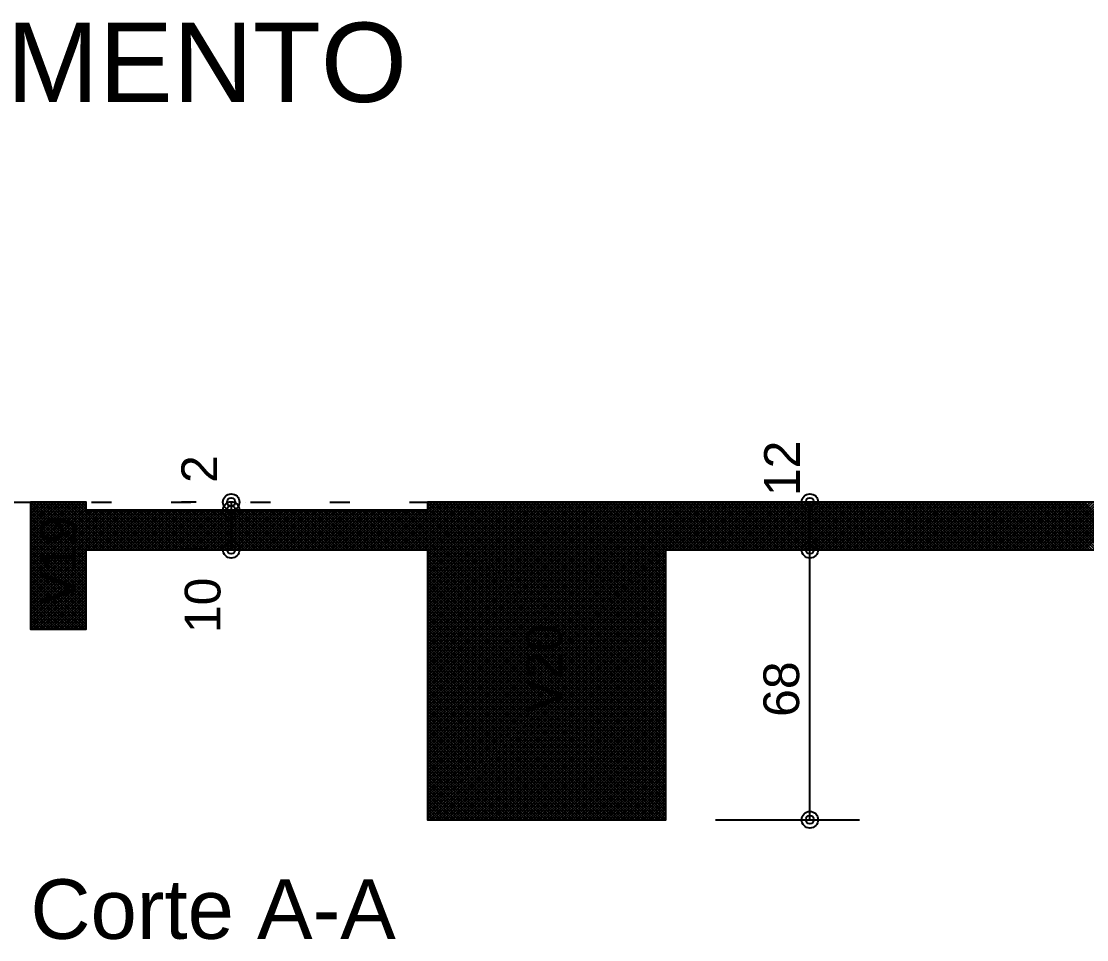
# Model space of a CAD drawing. Extents: x 0 to 119, y 0 to 84.
# Drawn here: x 20.04 to 25.4, y 67.51 to 72.14 of the extents above; entities that cross this region are included whole.
import ezdxf

# ---------------------------------------------------------------- set-up
doc = ezdxf.new("R2010")
doc.units = 0
doc.header["$MEASUREMENT"] = 0
doc.linetypes.add('ESTILO_TQS_0002', pattern=[0.4, 0.1, -0.3])
for name, color, linetype in [('15', 12, 'CONTINUOUS'), ('24', 7, 'CONTINUOUS'), ('29', 9, 'CONTINUOUS'), ('3', 7, 'CONTINUOUS'), ('32', 250, 'CONTINUOUS'), ('6', 178, 'CONTINUOUS')]:
    doc.layers.add(name, color=color, linetype=linetype)
doc.styles.add('TQS_ARIAL', font='arial.ttf')

msp = doc.modelspace()

# ---------------------------------------------------------------- linework, layer by layer
at = {"layer": '29', "color": 9, "linetype": 'Continuous'}
for p, q in [((20.08559, 69.441643), (20.358913, 69.714966)), ((20.08559, 69.455785), (20.34477, 69.714966)), ((20.08559, 69.469928), (20.330628, 69.714966)), ((20.08559, 69.48407), (20.316486, 69.714966)), ((20.08559, 69.498212), (20.302344, 69.714966)), ((20.08559, 69.512354), (20.288202, 69.714966)), ((20.08559, 69.526496), (20.27406, 69.714966)), ((20.08559, 69.540638), (20.259918, 69.714966)), ((20.08559, 69.55478), (20.245776, 69.714966)), ((20.08559, 69.568923), (20.231633, 69.714966)), ((20.08559, 69.583065), (20.217491, 69.714966)), ((20.08559, 69.597207), (20.203349, 69.714966)), ((20.08559, 69.611349), (20.189207, 69.714966)), ((20.08559, 69.625491), (20.175065, 69.714966)), ((20.08559, 69.639633), (20.160923, 69.714966)), ((20.08559, 69.653775), (20.146781, 69.714966)), ((20.08559, 69.667917), (20.132638, 69.714966)), ((20.08559, 69.68206), (20.118496, 69.714966)), ((20.08559, 69.696202), (20.104354, 69.714966)), ((20.08559, 69.710344), (20.090212, 69.714966)), ((20.08559, 69.427501), (20.36559, 69.707501)), ((20.08559, 69.702829), (20.36559, 69.422829)), ((20.087595, 69.714966), (20.36559, 69.436971)), ((20.101737, 69.714966), (20.36559, 69.451113)), ((20.11588, 69.714966), (20.36559, 69.465255)), ((20.130022, 69.714966), (20.370022, 69.474966)), ((20.144164, 69.714966), (20.384164, 69.474966)), ((20.158306, 69.714966), (20.398306, 69.474966)), ((20.172448, 69.714966), (20.412448, 69.474966)), ((20.18659, 69.714966), (20.42659, 69.474966)), ((20.200732, 69.714966), (20.440732, 69.474966)), ((20.214875, 69.714966), (20.454875, 69.474966)), ((20.229017, 69.714966), (20.469017, 69.474966)), ((20.243159, 69.714966), (20.483159, 69.474966)), ((20.257301, 69.714966), (20.497301, 69.474966)), ((20.271443, 69.714966), (20.511443, 69.474966)), ((20.285585, 69.714966), (20.525585, 69.474966)), ((20.299727, 69.714966), (20.539727, 69.474966)), ((20.313869, 69.714966), (20.553869, 69.474966)), ((20.328012, 69.714966), (20.36559, 69.677388)), ((20.342154, 69.714966), (20.36559, 69.69153)), ((20.356296, 69.714966), (20.36559, 69.705672)), ((21.88668, 69.474966), (22.12668, 69.714966)), ((21.900822, 69.474966), (22.140822, 69.714966)), ((21.914964, 69.474966), (22.154964, 69.714966)), ((21.929106, 69.474966), (22.169106, 69.714966)), ((21.943248, 69.474966), (22.183248, 69.714966)), ((21.95739, 69.474966), (22.19739, 69.714966)), ((21.971532, 69.474966), (22.211532, 69.714966)), ((21.985674, 69.474966), (22.225674, 69.714966)), ((21.999817, 69.474966), (22.239817, 69.714966)), ((22.013959, 69.474966), (22.253959, 69.714966)), ((22.028101, 69.474966), (22.268101, 69.714966)), ((22.042243, 69.474966), (22.282243, 69.714966)), ((22.056385, 69.474966), (22.296385, 69.714966)), ((22.070527, 69.474966), (22.310527, 69.714966)), ((22.08559, 68.287947), (23.512609, 69.714966)), ((22.08559, 68.302089), (23.498467, 69.714966)), ((22.08559, 68.316231), (23.484325, 69.714966)), ((22.08559, 68.330373), (23.470182, 69.714966)), ((22.08559, 68.344516), (23.45604, 69.714966)), ((22.08559, 68.358658), (23.441898, 69.714966)), ((22.08559, 68.3728), (23.427756, 69.714966)), ((22.08559, 68.386942), (23.413614, 69.714966)), ((22.08559, 68.401084), (23.399472, 69.714966)), ((22.08559, 68.415226), (23.38533, 69.714966)), ((22.08559, 68.429368), (23.371187, 69.714966)), ((22.08559, 68.443511), (23.357045, 69.714966)), ((22.08559, 68.457653), (23.342903, 69.714966)), ((22.08559, 68.471795), (23.328761, 69.714966)), ((22.08559, 68.485937), (23.314619, 69.714966)), ((22.08559, 68.500079), (23.300477, 69.714966)), ((22.08559, 68.514221), (23.28559, 69.714966)), ((22.08559, 68.528363), (23.272193, 69.714966)), ((22.08559, 68.542506), (23.25805, 69.714966)), ((22.08559, 68.556648), (23.243908, 69.714966)), ((22.08559, 68.57079), (23.229766, 69.714966)), ((22.08559, 68.584932), (23.215624, 69.714966)), ((22.08559, 68.599074), (23.201482, 69.714966)), ((22.08559, 68.613216), (23.18734, 69.714966)), ((22.08559, 68.627358), (23.173198, 69.714966)), ((22.08559, 68.6415), (23.159055, 69.714966)), ((22.08559, 68.655643), (23.144913, 69.714966)), ((22.08559, 68.669785), (23.130771, 69.714966)), ((22.08559, 68.683927), (23.116629, 69.714966)), ((22.08559, 68.698069), (23.102487, 69.714966)), ((22.08559, 68.712211), (23.088345, 69.714966)), ((22.08559, 68.726353), (23.074203, 69.714966)), ((22.08559, 68.740495), (23.06006, 69.714966)), ((22.08559, 68.754638), (23.045918, 69.714966)), ((22.08559, 68.76878), (23.031776, 69.714966)), ((22.08559, 68.782922), (23.017634, 69.714966)), ((22.08559, 68.797064), (23.003492, 69.714966)), ((22.08559, 68.811206), (22.98935, 69.714966)), ((22.08559, 68.825348), (22.975208, 69.714966)), ((22.08559, 68.83949), (22.961066, 69.714966)), ((22.08559, 68.853633), (22.946923, 69.714966)), ((22.08559, 68.867775), (22.932781, 69.714966)), ((22.08559, 68.881917), (22.918639, 69.714966)), ((22.08559, 68.896059), (22.904497, 69.714966)), ((22.08559, 68.910201), (22.890355, 69.714966)), ((22.08559, 68.924343), (22.876213, 69.714966)), ((22.08559, 68.938485), (22.862071, 69.714966)), ((22.08559, 68.952627), (22.847928, 69.714966)), ((22.08559, 68.96677), (22.833786, 69.714966)), ((22.08559, 68.980912), (22.819644, 69.714966)), ((22.08559, 68.995054), (22.805502, 69.714966)), ((22.08559, 69.009196), (22.79136, 69.714966)), ((22.08559, 69.023338), (22.777218, 69.714966)), ((22.08559, 69.03748), (22.763076, 69.714966)), ((22.08559, 69.051622), (22.748934, 69.714966)), ((22.08559, 69.065765), (22.734791, 69.714966)), ((22.08559, 69.079907), (22.720649, 69.714966)), ((22.08559, 69.094049), (22.706507, 69.714966)), ((22.08559, 69.108191), (22.692365, 69.714966)), ((22.08559, 69.122333), (22.678223, 69.714966)), ((22.08559, 69.136475), (22.664081, 69.714966)), ((22.08559, 69.150617), (22.649939, 69.714966)), ((22.08559, 69.164759), (22.635796, 69.714966)), ((22.08559, 69.178902), (22.621654, 69.714966)), ((22.08559, 69.193044), (22.607512, 69.714966)), ((22.08559, 69.207186), (22.59337, 69.714966)), ((22.08559, 69.221328), (22.579228, 69.714966)), ((22.08559, 69.23547), (22.565086, 69.714966)), ((22.08559, 69.249612), (22.550944, 69.714966)), ((22.08559, 69.263754), (22.536801, 69.714966)), ((22.08559, 69.277897), (22.522659, 69.714966)), ((22.08559, 69.292039), (22.508517, 69.714966)), ((22.08559, 69.306181), (22.494375, 69.714966)), ((22.08559, 69.320323), (22.480233, 69.714966)), ((22.08559, 69.334465), (22.466091, 69.714966)), ((22.08559, 69.348607), (22.451949, 69.714966)), ((22.08559, 69.362749), (22.437807, 69.714966)), ((22.08559, 69.376892), (22.423664, 69.714966)), ((22.08559, 69.391034), (22.409522, 69.714966)), ((22.08559, 69.405176), (22.39538, 69.714966)), ((22.08559, 69.419318), (22.381238, 69.714966)), ((22.08559, 69.43346), (22.367096, 69.714966)), ((22.08559, 69.447602), (22.352954, 69.714966)), ((22.08559, 69.461744), (22.338812, 69.714966)), ((22.08559, 69.474966), (22.324669, 69.714966)), ((22.08559, 69.688019), (22.112537, 69.714966)), ((22.08559, 69.702161), (22.098395, 69.714966)), ((22.08559, 69.711012), (23.28559, 68.511012)), ((22.08559, 69.69687), (23.28559, 68.49687)), ((22.095779, 69.714966), (23.28559, 68.525154)), ((22.109921, 69.714966), (23.28559, 68.539297)), ((22.124063, 69.714966), (23.28559, 68.553439)), ((22.138205, 69.714966), (23.28559, 68.567581)), ((22.152347, 69.714966), (23.28559, 68.581723)), ((22.166489, 69.714966), (23.28559, 68.595865)), ((22.180631, 69.714966), (23.28559, 68.610007)), ((22.194774, 69.714966), (23.28559, 68.624149)), ((22.208916, 69.714966), (23.28559, 68.638292)), ((22.223058, 69.714966), (23.28559, 68.652434)), ((22.2372, 69.714966), (23.28559, 68.666576)), ((22.251342, 69.714966), (23.28559, 68.680718)), ((22.265484, 69.714966), (23.28559, 68.69486)), ((22.279626, 69.714966), (23.28559, 68.709002)), ((22.293768, 69.714966), (23.28559, 68.723144)), ((22.307911, 69.714966), (23.28559, 68.737287)), ((22.322053, 69.714966), (23.28559, 68.751429)), ((22.336195, 69.714966), (23.28559, 68.765571)), ((22.350337, 69.714966), (23.28559, 68.779713)), ((22.364479, 69.714966), (23.28559, 68.793855)), ((22.378621, 69.714966), (23.28559, 68.807997)), ((22.392763, 69.714966), (23.28559, 68.822139)), ((22.406906, 69.714966), (23.28559, 68.836281)), ((22.421048, 69.714966), (23.28559, 68.850424)), ((22.43519, 69.714966), (23.28559, 68.864566)), ((22.449332, 69.714966), (23.28559, 68.878708)), ((22.463474, 69.714966), (23.28559, 68.89285)), ((22.477616, 69.714966), (23.28559, 68.906992)), ((22.491758, 69.714966), (23.28559, 68.921134)), ((22.5059, 69.714966), (23.28559, 68.935276)), ((22.520043, 69.714966), (23.28559, 68.949419)), ((22.534185, 69.714966), (23.28559, 68.963561)), ((22.548327, 69.714966), (23.28559, 68.977703)), ((22.562469, 69.714966), (23.28559, 68.991845)), ((22.576611, 69.714966), (23.28559, 69.005987)), ((22.590753, 69.714966), (23.28559, 69.020129)), ((22.604895, 69.714966), (23.28559, 69.034271)), ((22.619038, 69.714966), (23.28559, 69.048413)), ((22.63318, 69.714966), (23.28559, 69.062556)), ((22.647322, 69.714966), (23.28559, 69.076698)), ((22.661464, 69.714966), (23.28559, 69.09084)), ((22.675606, 69.714966), (23.28559, 69.104982)), ((22.689748, 69.714966), (23.28559, 69.119124)), ((22.70389, 69.714966), (23.28559, 69.133266)), ((22.718033, 69.714966), (23.28559, 69.147408)), ((22.732175, 69.714966), (23.28559, 69.161551)), ((22.746317, 69.714966), (23.28559, 69.175693)), ((22.760459, 69.714966), (23.28559, 69.189835)), ((22.774601, 69.714966), (23.28559, 69.203977)), ((22.788743, 69.714966), (23.28559, 69.218119)), ((22.802885, 69.714966), (23.28559, 69.232261)), ((22.817027, 69.714966), (23.28559, 69.246403)), ((22.83117, 69.714966), (23.28559, 69.260546)), ((22.845312, 69.714966), (23.28559, 69.274688)), ((22.859454, 69.714966), (23.28559, 69.28883)), ((22.873596, 69.714966), (23.28559, 69.302972)), ((22.887738, 69.714966), (23.28559, 69.317114)), ((22.90188, 69.714966), (23.28559, 69.331256)), ((22.916022, 69.714966), (23.28559, 69.345398)), ((22.930165, 69.714966), (23.28559, 69.35954)), ((22.944307, 69.714966), (23.28559, 69.373683)), ((22.958449, 69.714966), (23.28559, 69.387825)), ((22.972591, 69.714966), (23.28559, 69.401967)), ((22.986733, 69.714966), (23.28559, 69.416109)), ((23.000875, 69.714966), (23.28559, 69.430251)), ((23.015017, 69.714966), (23.28559, 69.444393)), ((23.02916, 69.714966), (23.28559, 69.458535)), ((23.043302, 69.714966), (23.28559, 69.472678)), ((23.057444, 69.714966), (23.297444, 69.474966)), ((23.071586, 69.714966), (23.311586, 69.474966)), ((23.085728, 69.714966), (23.325728, 69.474966)), ((23.09987, 69.714966), (23.33987, 69.474966)), ((23.114012, 69.714966), (23.354012, 69.474966)), ((23.128154, 69.714966), (23.368154, 69.474966)), ((23.142297, 69.714966), (23.382297, 69.474966)), ((23.156439, 69.714966), (23.396439, 69.474966)), ((23.170581, 69.714966), (23.410581, 69.474966)), ((23.184723, 69.714966), (23.424723, 69.474966)), ((23.198865, 69.714966), (23.438865, 69.474966)), ((23.213007, 69.714966), (23.453007, 69.474966)), ((23.227149, 69.714966), (23.467149, 69.474966)), ((23.241292, 69.714966), (23.481292, 69.474966)), ((23.255434, 69.714966), (23.495434, 69.474966)), ((23.269576, 69.714966), (23.509576, 69.474966)), ((23.283718, 69.714966), (23.523718, 69.474966)), ((23.286751, 69.474966), (23.526751, 69.714966)), ((23.29786, 69.714966), (23.53786, 69.474966)), ((23.300893, 69.474966), (23.540893, 69.714966)), ((23.312002, 69.714966), (23.552002, 69.474966)), ((23.315035, 69.474966), (23.555035, 69.714966)), ((23.326144, 69.714966), (23.566144, 69.474966)), ((23.329177, 69.474966), (23.569177, 69.714966)), ((23.340286, 69.714966), (23.580286, 69.474966)), ((23.34332, 69.474966), (23.58332, 69.714966)), ((23.354429, 69.714966), (23.594429, 69.474966)), ((23.357462, 69.474966), (23.597462, 69.714966)), ((23.368571, 69.714966), (23.608571, 69.474966)), ((23.371604, 69.474966), (23.611604, 69.714966)), ((23.382713, 69.714966), (23.622713, 69.474966)), ((23.385746, 69.474966), (23.625746, 69.714966)), ((23.396855, 69.714966), (23.636855, 69.474966)), ((23.399888, 69.474966), (23.639888, 69.714966)), ((23.410997, 69.714966), (23.650997, 69.474966)), ((23.41403, 69.474966), (23.65403, 69.714966)), ((23.425139, 69.714966), (23.665139, 69.474966)), ((23.428172, 69.474966), (23.668172, 69.714966)), ((23.439281, 69.714966), (23.679281, 69.474966)), ((23.442314, 69.474966), (23.682314, 69.714966)), ((23.453424, 69.714966), (23.693424, 69.474966)), ((23.456457, 69.474966), (23.696457, 69.714966)), ((23.467566, 69.714966), (23.707566, 69.474966)), ((23.470599, 69.474966), (23.710599, 69.714966)), ((23.481708, 69.714966), (23.721708, 69.474966)), ((23.484741, 69.474966), (23.724741, 69.714966)), ((23.49585, 69.714966), (23.73585, 69.474966)), ((23.498883, 69.474966), (23.738883, 69.714966)), ((23.509992, 69.714966), (23.749992, 69.474966)), ((23.513025, 69.474966), (23.753025, 69.714966)), ((23.524134, 69.714966), (23.764134, 69.474966)), ((23.527167, 69.474966), (23.767167, 69.714966)), ((23.538276, 69.714966), (23.778276, 69.474966)), ((23.541309, 69.474966), (23.781309, 69.714966)), ((23.552419, 69.714966), (23.792419, 69.474966)), ((23.555452, 69.474966), (23.795452, 69.714966)), ((23.566561, 69.714966), (23.806561, 69.474966)), ((23.569594, 69.474966), (23.809594, 69.714966)), ((23.580703, 69.714966), (23.820703, 69.474966)), ((23.583736, 69.474966), (23.823736, 69.714966)), ((23.594845, 69.714966), (23.834845, 69.474966)), ((23.597878, 69.474966), (23.837878, 69.714966)), ((23.608987, 69.714966), (23.848987, 69.474966)), ((23.61202, 69.474966), (23.85202, 69.714966)), ((23.623129, 69.714966), (23.863129, 69.474966)), ((23.626162, 69.474966), (23.866162, 69.714966)), ((23.637271, 69.714966), (23.877271, 69.474966)), ((23.640304, 69.474966), (23.880304, 69.714966)), ((23.651413, 69.714966), (23.891413, 69.474966)), ((23.654446, 69.474966), (23.894446, 69.714966)), ((23.665556, 69.714966), (23.905556, 69.474966)), ((23.668589, 69.474966), (23.908589, 69.714966)), ((23.679698, 69.714966), (23.919698, 69.474966)), ((23.682731, 69.474966), (23.922731, 69.714966)), ((23.69384, 69.714966), (23.93384, 69.474966)), ((23.696873, 69.474966), (23.936873, 69.714966)), ((23.707982, 69.714966), (23.947982, 69.474966)), ((23.711015, 69.474966), (23.951015, 69.714966)), ((23.722124, 69.714966), (23.962124, 69.474966)), ((23.725157, 69.474966), (23.965157, 69.714966)), ((23.736266, 69.714966), (23.976266, 69.474966)), ((23.739299, 69.474966), (23.979299, 69.714966)), ((23.750408, 69.714966), (23.990408, 69.474966)), ((23.753441, 69.474966), (23.993441, 69.714966)), ((23.764551, 69.714966), (24.004551, 69.474966)), ((23.767584, 69.474966), (24.007584, 69.714966)), ((23.778693, 69.714966), (24.018693, 69.474966)), ((23.781726, 69.474966), (24.021726, 69.714966)), ((23.792835, 69.714966), (24.032835, 69.474966)), ((23.795868, 69.474966), (24.035868, 69.714966)), ((23.806977, 69.714966), (24.046977, 69.474966)), ((23.81001, 69.474966), (24.05001, 69.714966)), ((23.821119, 69.714966), (24.061119, 69.474966)), ((23.824152, 69.474966), (24.064152, 69.714966)), ((23.835261, 69.714966), (24.075261, 69.474966)), ((23.838294, 69.474966), (24.078294, 69.714966)), ((23.849403, 69.714966), (24.089403, 69.474966)), ((23.852436, 69.474966), (24.092436, 69.714966)), ((23.863546, 69.714966), (24.103546, 69.474966)), ((23.866579, 69.474966), (24.106579, 69.714966)), ((23.877688, 69.714966), (24.117688, 69.474966)), ((23.880721, 69.474966), (24.120721, 69.714966)), ((23.89183, 69.714966), (24.13183, 69.474966)), ((23.894863, 69.474966), (24.134863, 69.714966)), ((23.905972, 69.714966), (24.145972, 69.474966)), ((23.909005, 69.474966), (24.149005, 69.714966)), ((23.920114, 69.714966), (24.160114, 69.474966)), ((23.923147, 69.474966), (24.163147, 69.714966)), ((23.934256, 69.714966), (24.174256, 69.474966)), ((23.937289, 69.474966), (24.177289, 69.714966)), ((23.948398, 69.714966), (24.188398, 69.474966)), ((23.951431, 69.474966), (24.191431, 69.714966)), ((23.96254, 69.714966), (24.20254, 69.474966)), ((23.965573, 69.474966), (24.205573, 69.714966)), ((23.976683, 69.714966), (24.216683, 69.474966)), ((23.979716, 69.474966), (24.219716, 69.714966)), ((23.990825, 69.714966), (24.230825, 69.474966)), ((23.993858, 69.474966), (24.233858, 69.714966)), ((24.004967, 69.714966), (24.244967, 69.474966)), ((24.008, 69.474966), (24.248, 69.714966)), ((24.019109, 69.714966), (24.259109, 69.474966)), ((24.022142, 69.474966), (24.262142, 69.714966)), ((24.033251, 69.714966), (24.273251, 69.474966)), ((24.036284, 69.474966), (24.276284, 69.714966)), ((24.047393, 69.714966), (24.287393, 69.474966)), ((24.050426, 69.474966), (24.290426, 69.714966)), ((24.061535, 69.714966), (24.301535, 69.474966)), ((24.064568, 69.474966), (24.304568, 69.714966)), ((24.075678, 69.714966), (24.315678, 69.474966)), ((24.078711, 69.474966), (24.318711, 69.714966)), ((24.08982, 69.714966), (24.32982, 69.474966)), ((24.092853, 69.474966), (24.332853, 69.714966)), ((24.103962, 69.714966), (24.343962, 69.474966)), ((24.106995, 69.474966), (24.346995, 69.714966)), ((24.118104, 69.714966), (24.358104, 69.474966)), ((24.121137, 69.474966), (24.361137, 69.714966)), ((24.132246, 69.714966), (24.372246, 69.474966)), ((24.135279, 69.474966), (24.375279, 69.714966)), ((24.146388, 69.714966), (24.386388, 69.474966)), ((24.149421, 69.474966), (24.389421, 69.714966)), ((24.16053, 69.714966), (24.40053, 69.474966)), ((24.163563, 69.474966), (24.403563, 69.714966)), ((24.174672, 69.714966), (24.414672, 69.474966)), ((24.177706, 69.474966), (24.417706, 69.714966)), ((24.188815, 69.714966), (24.428815, 69.474966)), ((24.191848, 69.474966), (24.431848, 69.714966)), ((24.202957, 69.714966), (24.442957, 69.474966)), ((24.20599, 69.474966), (24.44599, 69.714966)), ((24.217099, 69.714966), (24.457099, 69.474966)), ((24.220132, 69.474966), (24.460132, 69.714966)), ((24.231241, 69.714966), (24.471241, 69.474966)), ((24.234274, 69.474966), (24.474274, 69.714966)), ((24.245383, 69.714966), (24.485383, 69.474966)), ((24.248416, 69.474966), (24.488416, 69.714966)), ((24.259525, 69.714966), (24.499525, 69.474966)), ((24.262558, 69.474966), (24.502558, 69.714966)), ((24.273667, 69.714966), (24.513667, 69.474966)), ((24.2767, 69.474966), (24.5167, 69.714966)), ((24.28781, 69.714966), (24.52781, 69.474966)), ((24.290843, 69.474966), (24.530843, 69.714966)), ((24.301952, 69.714966), (24.541952, 69.474966)), ((24.304985, 69.474966), (24.544985, 69.714966)), ((24.316094, 69.714966), (24.556094, 69.474966)), ((24.319127, 69.474966), (24.559127, 69.714966)), ((24.330236, 69.714966), (24.570236, 69.474966)), ((24.333269, 69.474966), (24.573269, 69.714966)), ((24.344378, 69.714966), (24.584378, 69.474966)), ((24.347411, 69.474966), (24.587411, 69.714966)), ((24.35852, 69.714966), (24.59852, 69.474966)), ((24.361553, 69.474966), (24.601553, 69.714966)), ((24.372662, 69.714966), (24.612662, 69.474966)), ((24.375695, 69.474966), (24.615695, 69.714966)), ((24.386805, 69.714966), (24.626805, 69.474966)), ((24.389838, 69.474966), (24.629838, 69.714966)), ((24.400947, 69.714966), (24.640947, 69.474966)), ((24.40398, 69.474966), (24.64398, 69.714966)), ((24.415089, 69.714966), (24.655089, 69.474966)), ((24.418122, 69.474966), (24.658122, 69.714966)), ((24.429231, 69.714966), (24.669231, 69.474966)), ((24.432264, 69.474966), (24.672264, 69.714966)), ((24.443373, 69.714966), (24.683373, 69.474966)), ((24.446406, 69.474966), (24.686406, 69.714966)), ((24.457515, 69.714966), (24.697515, 69.474966)), ((24.460548, 69.474966), (24.700548, 69.714966)), ((24.471657, 69.714966), (24.711657, 69.474966)), ((24.47469, 69.474966), (24.71469, 69.714966)), ((24.485799, 69.714966), (24.725799, 69.474966)), ((24.488832, 69.474966), (24.728832, 69.714966)), ((24.499942, 69.714966), (24.739942, 69.474966)), ((24.502975, 69.474966), (24.742975, 69.714966)), ((24.514084, 69.714966), (24.754084, 69.474966)), ((24.517117, 69.474966), (24.757117, 69.714966)), ((24.528226, 69.714966), (24.768226, 69.474966)), ((24.531259, 69.474966), (24.771259, 69.714966)), ((24.542368, 69.714966), (24.782368, 69.474966)), ((24.545401, 69.474966), (24.785401, 69.714966)), ((24.55651, 69.714966), (24.79651, 69.474966)), ((24.559543, 69.474966), (24.799543, 69.714966)), ((24.570652, 69.714966), (24.810652, 69.474966)), ((24.573685, 69.474966), (24.813685, 69.714966)), ((24.584794, 69.714966), (24.824794, 69.474966)), ((24.587827, 69.474966), (24.827827, 69.714966)), ((24.598937, 69.714966), (24.838937, 69.474966)), ((24.60197, 69.474966), (24.84197, 69.714966)), ((24.613079, 69.714966), (24.853079, 69.474966)), ((24.616112, 69.474966), (24.856112, 69.714966)), ((24.627221, 69.714966), (24.867221, 69.474966)), ((24.630254, 69.474966), (24.870254, 69.714966)), ((24.641363, 69.714966), (24.881363, 69.474966)), ((24.644396, 69.474966), (24.884396, 69.714966)), ((24.655505, 69.714966), (24.895505, 69.474966)), ((24.658538, 69.474966), (24.898538, 69.714966)), ((24.669647, 69.714966), (24.909647, 69.474966)), ((24.67268, 69.474966), (24.91268, 69.714966)), ((24.683789, 69.714966), (24.923789, 69.474966)), ((24.686822, 69.474966), (24.926822, 69.714966)), ((24.697932, 69.714966), (24.937932, 69.474966)), ((24.700965, 69.474966), (24.940965, 69.714966)), ((24.712074, 69.714966), (24.952074, 69.474966)), ((24.715107, 69.474966), (24.955107, 69.714966)), ((24.726216, 69.714966), (24.966216, 69.474966)), ((24.729249, 69.474966), (24.969249, 69.714966)), ((24.740358, 69.714966), (24.980358, 69.474966)), ((24.743391, 69.474966), (24.983391, 69.714966)), ((24.7545, 69.714966), (24.9945, 69.474966)), ((24.757533, 69.474966), (24.997533, 69.714966)), ((24.768642, 69.714966), (25.008642, 69.474966)), ((24.771675, 69.474966), (25.011675, 69.714966)), ((24.782784, 69.714966), (25.022784, 69.474966)), ((24.785817, 69.474966), (25.025817, 69.714966)), ((24.796926, 69.714966), (25.036926, 69.474966)), ((24.799959, 69.474966), (25.039959, 69.714966)), ((24.811069, 69.714966), (25.051069, 69.474966)), ((24.814102, 69.474966), (25.054102, 69.714966)), ((24.825211, 69.714966), (25.065211, 69.474966)), ((24.828244, 69.474966), (25.068244, 69.714966)), ((24.839353, 69.714966), (25.079353, 69.474966)), ((24.842386, 69.474966), (25.082386, 69.714966)), ((24.853495, 69.714966), (25.093495, 69.474966)), ((24.856528, 69.474966), (25.096528, 69.714966)), ((24.867637, 69.714966), (25.107637, 69.474966)), ((24.87067, 69.474966), (25.11067, 69.714966)), ((24.881779, 69.714966), (25.121779, 69.474966)), ((24.884812, 69.474966), (25.124812, 69.714966)), ((24.895921, 69.714966), (25.135921, 69.474966)), ((24.898954, 69.474966), (25.138954, 69.714966)), ((24.910064, 69.714966), (25.150064, 69.474966)), ((24.913097, 69.474966), (25.153097, 69.714966)), ((24.924206, 69.714966), (25.164206, 69.474966)), ((24.927239, 69.474966), (25.167239, 69.714966)), ((24.938348, 69.714966), (25.178348, 69.474966)), ((24.941381, 69.474966), (25.181381, 69.714966)), ((24.95249, 69.714966), (25.19249, 69.474966)), ((24.955523, 69.474966), (25.195523, 69.714966)), ((24.966632, 69.714966), (25.206632, 69.474966)), ((24.969665, 69.474966), (25.209665, 69.714966)), ((24.980774, 69.714966), (25.220774, 69.474966)), ((24.983807, 69.474966), (25.223807, 69.714966)), ((24.994916, 69.714966), (25.234916, 69.474966)), ((24.997949, 69.474966), (25.237949, 69.714966)), ((25.009058, 69.714966), (25.249058, 69.474966)), ((25.012092, 69.474966), (25.252092, 69.714966)), ((25.023201, 69.714966), (25.263201, 69.474966)), ((25.026234, 69.474966), (25.266234, 69.714966)), ((25.037343, 69.714966), (25.277343, 69.474966)), ((25.040376, 69.474966), (25.280376, 69.714966)), ((25.051485, 69.714966), (25.291485, 69.474966)), ((25.054518, 69.474966), (25.294518, 69.714966)), ((25.065627, 69.714966), (25.305627, 69.474966)), ((25.06866, 69.474966), (25.30866, 69.714966)), ((25.079769, 69.714966), (25.319769, 69.474966)), ((25.082802, 69.474966), (25.322802, 69.714966)), ((25.093911, 69.714966), (25.333911, 69.474966)), ((25.096944, 69.474966), (25.336944, 69.714966)), ((25.108053, 69.714966), (25.348053, 69.474966)), ((25.111086, 69.474966), (25.351086, 69.714966)), ((25.122196, 69.714966), (25.362196, 69.474966)), ((25.125229, 69.474966), (25.365229, 69.714966)), ((25.136338, 69.714966), (25.376338, 69.474966)), ((25.139371, 69.474966), (25.379371, 69.714966)), ((25.15048, 69.714966), (25.39048, 69.474966)), ((25.153513, 69.474966), (25.393513, 69.714966)), ((25.164622, 69.714966), (25.404622, 69.474966)), ((25.167655, 69.474966), (25.407655, 69.714966)), ((25.178764, 69.714966), (25.418764, 69.474966)), ((25.181797, 69.474966), (25.421797, 69.714966)), ((25.192906, 69.714966), (25.432906, 69.474966)), ((25.195939, 69.474966), (25.435939, 69.714966)), ((25.207048, 69.714966), (25.447048, 69.474966)), ((25.210081, 69.474966), (25.450081, 69.714966)), ((25.221191, 69.714966), (25.461191, 69.474966)), ((25.224224, 69.474966), (25.464224, 69.714966)), ((25.235333, 69.714966), (25.475333, 69.474966)), ((25.238366, 69.474966), (25.478366, 69.714966)), ((25.249475, 69.714966), (25.489475, 69.474966)), ((25.252508, 69.474966), (25.492508, 69.714966)), ((25.263617, 69.714966), (25.503617, 69.474966)), ((25.26665, 69.474966), (25.50665, 69.714966)), ((25.277759, 69.714966), (25.517759, 69.474966)), ((25.280792, 69.474966), (25.520792, 69.714966)), ((25.291901, 69.714966), (25.531901, 69.474966)), ((25.294934, 69.474966), (25.534934, 69.714966)), ((25.306043, 69.714966), (25.546043, 69.474966)), ((25.309076, 69.474966), (25.549076, 69.714966)), ((25.320185, 69.714966), (25.560185, 69.474966)), ((25.323218, 69.474966), (25.563218, 69.714966)), ((25.334328, 69.714966), (25.574328, 69.474966)), ((25.337361, 69.474966), (25.577361, 69.714966)), ((25.34847, 69.714966), (25.58847, 69.474966)), ((25.351503, 69.474966), (25.591503, 69.714966)), ((25.362612, 69.714966), (25.602612, 69.474966)), ((25.365645, 69.474966), (25.605645, 69.714966)), ((25.376754, 69.714966), (25.616754, 69.474966)), ((25.379787, 69.474966), (25.619787, 69.714966)), ((25.390896, 69.714966), (25.630896, 69.474966)), ((25.393929, 69.474966), (25.633929, 69.714966)), ((20.08559, 69.413359), (20.36559, 69.693359)), ((20.08559, 69.688687), (20.36559, 69.408687)), ((20.08559, 69.399217), (20.36559, 69.679217)), ((20.08559, 69.201227), (20.559329, 69.674966)), ((20.08559, 69.215369), (20.545187, 69.674966)), ((20.08559, 69.229511), (20.531045, 69.674966)), ((20.08559, 69.243653), (20.516902, 69.674966)), ((20.08559, 69.257796), (20.50276, 69.674966)), ((20.08559, 69.271938), (20.488618, 69.674966)), ((20.08559, 69.28608), (20.474476, 69.674966)), ((20.08559, 69.300222), (20.460334, 69.674966)), ((20.08559, 69.314364), (20.446192, 69.674966)), ((20.08559, 69.328506), (20.43205, 69.674966)), ((20.08559, 69.342648), (20.417908, 69.674966)), ((20.08559, 69.356791), (20.403765, 69.674966)), ((20.08559, 69.370933), (20.389623, 69.674966)), ((20.08559, 69.385075), (20.375481, 69.674966)), ((20.08559, 69.674545), (20.36559, 69.394545)), ((20.08559, 69.660403), (20.36559, 69.380403)), ((20.08559, 69.646261), (20.36559, 69.366261)), ((20.368012, 69.674966), (20.568012, 69.474966)), ((20.373471, 69.474966), (20.573471, 69.674966)), ((20.382154, 69.674966), (20.582154, 69.474966)), ((20.387613, 69.474966), (20.587613, 69.674966)), ((20.396296, 69.674966), (20.596296, 69.474966)), ((20.401755, 69.474966), (20.601755, 69.674966)), ((20.410438, 69.674966), (20.610438, 69.474966)), ((20.415897, 69.474966), (20.615897, 69.674966)), ((20.42458, 69.674966), (20.62458, 69.474966)), ((20.43004, 69.474966), (20.63004, 69.674966)), ((20.438722, 69.674966), (20.638722, 69.474966)), ((20.444182, 69.474966), (20.644182, 69.674966)), ((20.452864, 69.674966), (20.652864, 69.474966)), ((20.458324, 69.474966), (20.658324, 69.674966)), ((20.467007, 69.674966), (20.667007, 69.474966)), ((20.472466, 69.474966), (20.672466, 69.674966)), ((20.481149, 69.674966), (20.681149, 69.474966)), ((20.486608, 69.474966), (20.686608, 69.674966)), ((20.495291, 69.674966), (20.695291, 69.474966)), ((20.50075, 69.474966), (20.70075, 69.674966)), ((20.509433, 69.674966), (20.709433, 69.474966)), ((20.514892, 69.474966), (20.714892, 69.674966)), ((20.523575, 69.674966), (20.723575, 69.474966)), ((20.529035, 69.474966), (20.729035, 69.674966)), ((20.537717, 69.674966), (20.737717, 69.474966)), ((20.543177, 69.474966), (20.743177, 69.674966)), ((20.551859, 69.674966), (20.751859, 69.474966)), ((20.557319, 69.474966), (20.757319, 69.674966)), ((20.566002, 69.674966), (20.766002, 69.474966)), ((20.571461, 69.474966), (20.771461, 69.674966)), ((20.580144, 69.674966), (20.780144, 69.474966)), ((20.585603, 69.474966), (20.785603, 69.674966)), ((20.594286, 69.674966), (20.794286, 69.474966)), ((20.599745, 69.474966), (20.799745, 69.674966)), ((20.608428, 69.674966), (20.808428, 69.474966)), ((20.613887, 69.474966), (20.813887, 69.674966)), ((20.62257, 69.674966), (20.82257, 69.474966)), ((20.628029, 69.474966), (20.828029, 69.674966)), ((20.636712, 69.674966), (20.836712, 69.474966)), ((20.642172, 69.474966), (20.842172, 69.674966)), ((20.650854, 69.674966), (20.850854, 69.474966)), ((20.656314, 69.474966), (20.856314, 69.674966)), ((20.664996, 69.674966), (20.864996, 69.474966)), ((20.670456, 69.474966), (20.870456, 69.674966)), ((20.679139, 69.674966), (20.879139, 69.474966)), ((20.684598, 69.474966), (20.884598, 69.674966)), ((20.693281, 69.674966), (20.893281, 69.474966)), ((20.69874, 69.474966), (20.89874, 69.674966)), ((20.707423, 69.674966), (20.907423, 69.474966)), ((20.712882, 69.474966), (20.912882, 69.674966)), ((20.721565, 69.674966), (20.921565, 69.474966)), ((20.727024, 69.474966), (20.927024, 69.674966)), ((20.735707, 69.674966), (20.935707, 69.474966)), ((20.741167, 69.474966), (20.941167, 69.674966)), ((20.749849, 69.674966), (20.949849, 69.474966)), ((20.755309, 69.474966), (20.955309, 69.674966)), ((20.763991, 69.674966), (20.963991, 69.474966)), ((20.769451, 69.474966), (20.969451, 69.674966)), ((20.778134, 69.674966), (20.978134, 69.474966)), ((20.783593, 69.474966), (20.983593, 69.674966)), ((20.792276, 69.674966), (20.992276, 69.474966)), ((20.797735, 69.474966), (20.997735, 69.674966)), ((20.806418, 69.674966), (21.006418, 69.474966)), ((20.811877, 69.474966), (21.011877, 69.674966)), ((20.82056, 69.674966), (21.02056, 69.474966)), ((20.826019, 69.474966), (21.026019, 69.674966)), ((20.834702, 69.674966), (21.034702, 69.474966)), ((20.840162, 69.474966), (21.040162, 69.674966)), ((20.848844, 69.674966), (21.048844, 69.474966)), ((20.854304, 69.474966), (21.054304, 69.674966)), ((20.862986, 69.674966), (21.062986, 69.474966)), ((20.868446, 69.474966), (21.068446, 69.674966)), ((20.877128, 69.674966), (21.077128, 69.474966)), ((20.882588, 69.474966), (21.082588, 69.674966)), ((20.891271, 69.674966), (21.091271, 69.474966)), ((20.89673, 69.474966), (21.09673, 69.674966)), ((20.905413, 69.674966), (21.105413, 69.474966)), ((20.910872, 69.474966), (21.110872, 69.674966)), ((20.919555, 69.674966), (21.119555, 69.474966)), ((20.925014, 69.474966), (21.125014, 69.674966)), ((20.933697, 69.674966), (21.133697, 69.474966)), ((20.939156, 69.474966), (21.139156, 69.674966)), ((20.947839, 69.674966), (21.147839, 69.474966)), ((20.953299, 69.474966), (21.153299, 69.674966)), ((20.961981, 69.674966), (21.161981, 69.474966)), ((20.967441, 69.474966), (21.167441, 69.674966)), ((20.976123, 69.674966), (21.176123, 69.474966)), ((20.981583, 69.474966), (21.181583, 69.674966)), ((20.990266, 69.674966), (21.190266, 69.474966)), ((20.995725, 69.474966), (21.195725, 69.674966)), ((21.004408, 69.674966), (21.204408, 69.474966)), ((21.009867, 69.474966), (21.209867, 69.674966)), ((21.01855, 69.674966), (21.21855, 69.474966)), ((21.024009, 69.474966), (21.224009, 69.674966)), ((21.032692, 69.674966), (21.232692, 69.474966)), ((21.038151, 69.474966), (21.238151, 69.674966)), ((21.046834, 69.674966), (21.246834, 69.474966)), ((21.052294, 69.474966), (21.252294, 69.674966)), ((21.060976, 69.674966), (21.260976, 69.474966)), ((21.066436, 69.474966), (21.266436, 69.674966)), ((21.075118, 69.674966), (21.275118, 69.474966)), ((21.080578, 69.474966), (21.280578, 69.674966)), ((21.089261, 69.674966), (21.289261, 69.474966)), ((21.09472, 69.474966), (21.29472, 69.674966)), ((21.103403, 69.674966), (21.303403, 69.474966)), ((21.108862, 69.474966), (21.308862, 69.674966)), ((21.117545, 69.674966), (21.317545, 69.474966)), ((21.123004, 69.474966), (21.323004, 69.674966)), ((21.131687, 69.674966), (21.331687, 69.474966)), ((21.137146, 69.474966), (21.337146, 69.674966)), ((21.145829, 69.674966), (21.345829, 69.474966)), ((21.151288, 69.474966), (21.351288, 69.674966)), ((21.159971, 69.674966), (21.359971, 69.474966)), ((21.165431, 69.474966), (21.365431, 69.674966)), ((21.174113, 69.674966), (21.374113, 69.474966)), ((21.179573, 69.474966), (21.379573, 69.674966)), ((21.188255, 69.674966), (21.388255, 69.474966)), ((21.193715, 69.474966), (21.393715, 69.674966)), ((21.202398, 69.674966), (21.402398, 69.474966)), ((21.207857, 69.474966), (21.407857, 69.674966)), ((21.21654, 69.674966), (21.41654, 69.474966)), ((21.221999, 69.474966), (21.421999, 69.674966)), ((21.230682, 69.674966), (21.430682, 69.474966)), ((21.236141, 69.474966), (21.436141, 69.674966)), ((21.244824, 69.674966), (21.444824, 69.474966)), ((21.250283, 69.474966), (21.450283, 69.674966)), ((21.258966, 69.674966), (21.458966, 69.474966)), ((21.264426, 69.474966), (21.464426, 69.674966)), ((21.273108, 69.674966), (21.473108, 69.474966)), ((21.278568, 69.474966), (21.478568, 69.674966)), ((21.28725, 69.674966), (21.48725, 69.474966)), ((21.29271, 69.474966), (21.49271, 69.674966)), ((21.301393, 69.674966), (21.501393, 69.474966)), ((21.306852, 69.474966), (21.506852, 69.674966)), ((21.315535, 69.674966), (21.515535, 69.474966)), ((21.320994, 69.474966), (21.520994, 69.674966)), ((21.329677, 69.674966), (21.529677, 69.474966)), ((21.335136, 69.474966), (21.535136, 69.674966)), ((21.343819, 69.674966), (21.543819, 69.474966)), ((21.349278, 69.474966), (21.549278, 69.674966)), ((21.357961, 69.674966), (21.557961, 69.474966)), ((21.363421, 69.474966), (21.563421, 69.674966)), ((21.372103, 69.674966), (21.572103, 69.474966)), ((21.377563, 69.474966), (21.577563, 69.674966)), ((21.386245, 69.674966), (21.586245, 69.474966)), ((21.391705, 69.474966), (21.591705, 69.674966)), ((21.400388, 69.674966), (21.600388, 69.474966)), ((21.405847, 69.474966), (21.605847, 69.674966)), ((21.41453, 69.674966), (21.61453, 69.474966)), ((21.419989, 69.474966), (21.619989, 69.674966)), ((21.428672, 69.674966), (21.628672, 69.474966)), ((21.434131, 69.474966), (21.634131, 69.674966)), ((21.442814, 69.674966), (21.642814, 69.474966)), ((21.448273, 69.474966), (21.648273, 69.674966)), ((21.456956, 69.674966), (21.656956, 69.474966)), ((21.462415, 69.474966), (21.662415, 69.674966)), ((21.471098, 69.674966), (21.671098, 69.474966)), ((21.476558, 69.474966), (21.676558, 69.674966)), ((21.48524, 69.674966), (21.68524, 69.474966)), ((21.4907, 69.474966), (21.6907, 69.674966)), ((21.499382, 69.674966), (21.699382, 69.474966)), ((21.504842, 69.474966), (21.704842, 69.674966)), ((21.513525, 69.674966), (21.713525, 69.474966)), ((21.518984, 69.474966), (21.718984, 69.674966)), ((21.527667, 69.674966), (21.727667, 69.474966)), ((21.533126, 69.474966), (21.733126, 69.674966)), ((21.541809, 69.674966), (21.741809, 69.474966)), ((21.547268, 69.474966), (21.747268, 69.674966)), ((21.555951, 69.674966), (21.755951, 69.474966)), ((21.56141, 69.474966), (21.76141, 69.674966)), ((21.570093, 69.674966), (21.770093, 69.474966)), ((21.575553, 69.474966), (21.775553, 69.674966)), ((21.584235, 69.674966), (21.784235, 69.474966)), ((21.589695, 69.474966), (21.789695, 69.674966)), ((21.598377, 69.674966), (21.798377, 69.474966)), ((21.603837, 69.474966), (21.803837, 69.674966)), ((21.61252, 69.674966), (21.81252, 69.474966)), ((21.617979, 69.474966), (21.817979, 69.674966)), ((21.626662, 69.674966), (21.826662, 69.474966)), ((21.632121, 69.474966), (21.832121, 69.674966)), ((21.640804, 69.674966), (21.840804, 69.474966)), ((21.646263, 69.474966), (21.846263, 69.674966)), ((21.654946, 69.674966), (21.854946, 69.474966)), ((21.660405, 69.474966), (21.860405, 69.674966)), ((21.669088, 69.674966), (21.869088, 69.474966)), ((21.674548, 69.474966), (21.874548, 69.674966)), ((21.68323, 69.674966), (21.88323, 69.474966)), ((21.68869, 69.474966), (21.88869, 69.674966)), ((21.697372, 69.674966), (21.897372, 69.474966)), ((21.702832, 69.474966), (21.902832, 69.674966)), ((21.711514, 69.674966), (21.911514, 69.474966)), ((21.716974, 69.474966), (21.916974, 69.674966)), ((21.725657, 69.674966), (21.925657, 69.474966)), ((21.731116, 69.474966), (21.931116, 69.674966)), ((21.739799, 69.674966), (21.939799, 69.474966)), ((21.745258, 69.474966), (21.945258, 69.674966)), ((21.753941, 69.674966), (21.953941, 69.474966)), ((21.7594, 69.474966), (21.9594, 69.674966)), ((21.768083, 69.674966), (21.968083, 69.474966)), ((21.773542, 69.474966), (21.973542, 69.674966)), ((21.782225, 69.674966), (21.982225, 69.474966)), ((21.787685, 69.474966), (21.987685, 69.674966)), ((21.796367, 69.674966), (21.996367, 69.474966)), ((21.801827, 69.474966), (22.001827, 69.674966)), ((21.810509, 69.674966), (22.010509, 69.474966)), ((21.815969, 69.474966), (22.015969, 69.674966)), ((21.824652, 69.674966), (22.024652, 69.474966)), ((21.830111, 69.474966), (22.030111, 69.674966)), ((21.838794, 69.674966), (22.038794, 69.474966)), ((21.844253, 69.474966), (22.044253, 69.674966)), ((21.852936, 69.674966), (22.052936, 69.474966)), ((21.858395, 69.474966), (22.058395, 69.674966)), ((21.867078, 69.674966), (22.067078, 69.474966)), ((21.872537, 69.474966), (22.072537, 69.674966)), ((21.88122, 69.674966), (22.08122, 69.474966)), ((21.895362, 69.674966), (23.28559, 68.284738)), ((21.909504, 69.674966), (23.28559, 68.29888)), ((21.923647, 69.674966), (23.28559, 68.313022)), ((21.937789, 69.674966), (23.28559, 68.327165)), ((21.951931, 69.674966), (23.28559, 68.341307)), ((21.966073, 69.674966), (23.28559, 68.355449)), ((21.980215, 69.674966), (23.28559, 68.369591)), ((21.994357, 69.674966), (23.28559, 68.383733)), ((22.008499, 69.674966), (23.28559, 68.397875)), ((22.022641, 69.674966), (23.28559, 68.412017)), ((22.036784, 69.674966), (23.28559, 68.42616)), ((22.050926, 69.674966), (23.28559, 68.440302)), ((22.065068, 69.674966), (23.28559, 68.454444)), ((22.07921, 69.674966), (23.28559, 68.468586)), ((22.08559, 69.682728), (23.28559, 68.482728)), ((20.08559, 69.632118), (20.36559, 69.352118)), ((20.08559, 69.617976), (20.36559, 69.337976)), ((20.08559, 69.603834), (20.36559, 69.323834)), ((20.08559, 69.589692), (20.36559, 69.309692)), ((20.08559, 69.57555), (20.36559, 69.29555)), ((20.08559, 69.561408), (20.36559, 69.281408)), ((20.08559, 69.547266), (20.36559, 69.267266)), ((20.08559, 69.533123), (20.36559, 69.253123)), ((20.08559, 69.518981), (20.36559, 69.238981)), ((20.08559, 69.504839), (20.36559, 69.224839)), ((20.08559, 69.490697), (20.36559, 69.210697)), ((20.08559, 69.476555), (20.36559, 69.196555)), ((20.08559, 69.187085), (20.36559, 69.467085)), ((20.08559, 69.462413), (20.36559, 69.182413)), ((20.08559, 69.172943), (20.36559, 69.452943)), ((20.08559, 69.448271), (20.36559, 69.168271)), ((20.08559, 69.158801), (20.36559, 69.438801)), ((20.08559, 69.434128), (20.36559, 69.154128)), ((22.08559, 68.273805), (23.28559, 69.473805)), ((22.08559, 69.470596), (23.28559, 68.270596)), ((22.08559, 68.259663), (23.28559, 69.459663)), ((22.08559, 69.456454), (23.28559, 68.256454)), ((22.08559, 68.245521), (23.28559, 69.445521)), ((22.08559, 69.442312), (23.28559, 68.242312)), ((22.08559, 68.231379), (23.28559, 69.431379)), ((22.08559, 69.42817), (23.28559, 68.22817)), ((20.08559, 69.144658), (20.36559, 69.424658)), ((20.08559, 69.419986), (20.36559, 69.139986)), ((20.08559, 69.130516), (20.36559, 69.410516)), ((20.08559, 69.405844), (20.36559, 69.125844)), ((20.08559, 69.116374), (20.36559, 69.396374)), ((20.08559, 69.391702), (20.36559, 69.111702)), ((20.08559, 69.102232), (20.36559, 69.382232)), ((20.08559, 69.37756), (20.36559, 69.09756)), ((22.08559, 68.217236), (23.28559, 69.417236)), ((22.08559, 69.414027), (23.28559, 68.214027)), ((22.08559, 68.203094), (23.28559, 69.403094)), ((22.08559, 69.399885), (23.28559, 68.199885)), ((22.08559, 68.188952), (23.28559, 69.388952)), ((22.08559, 69.385743), (23.28559, 68.185743)), ((22.08559, 68.17481), (23.28559, 69.37481)), ((20.08559, 69.08809), (20.36559, 69.36809)), ((20.08559, 69.363418), (20.36559, 69.083418)), ((20.08559, 69.349276), (20.3599, 69.074966)), ((20.08559, 69.335134), (20.345758, 69.074966)), ((20.08559, 69.320991), (20.331616, 69.074966)), ((20.086608, 69.074966), (20.36559, 69.353948)), ((20.10075, 69.074966), (20.36559, 69.339806)), ((20.114892, 69.074966), (20.36559, 69.325664)), ((22.08559, 69.371601), (23.28559, 68.171601)), ((22.08559, 68.160668), (23.28559, 69.360668)), ((22.08559, 69.357459), (23.28559, 68.157459)), ((22.08559, 68.146526), (23.28559, 69.346526)), ((22.08559, 69.343317), (23.28559, 68.143317)), ((22.08559, 68.132384), (23.28559, 69.332384)), ((22.08559, 69.329175), (23.28559, 68.129175)), ((20.08559, 69.306849), (20.317473, 69.074966)), ((20.08559, 69.292707), (20.303331, 69.074966)), ((20.08559, 69.278565), (20.289189, 69.074966)), ((20.129035, 69.074966), (20.36559, 69.311521)), ((20.143177, 69.074966), (20.36559, 69.297379)), ((20.157319, 69.074966), (20.36559, 69.283237)), ((20.171461, 69.074966), (20.36559, 69.269095)), ((22.08559, 68.118241), (23.28559, 69.318241)), ((22.08559, 69.315033), (23.28559, 68.114966)), ((22.08559, 69.30089), (23.271514, 68.114966)), ((22.08559, 69.286748), (23.257372, 68.114966)), ((22.08559, 69.272606), (23.24323, 68.114966)), ((22.096457, 68.114966), (23.28559, 69.304099)), ((22.110599, 68.114966), (23.28559, 69.289957)), ((22.124741, 68.114966), (23.28559, 69.275815)), ((20.08559, 69.264423), (20.275047, 69.074966)), ((20.08559, 69.250281), (20.260905, 69.074966)), ((20.08559, 69.236139), (20.246763, 69.074966)), ((20.08559, 69.221996), (20.232621, 69.074966)), ((20.185603, 69.074966), (20.36559, 69.254953)), ((20.199745, 69.074966), (20.36559, 69.240811)), ((20.213887, 69.074966), (20.36559, 69.226669)), ((20.228029, 69.074966), (20.36559, 69.212526)), ((22.08559, 69.258464), (23.229088, 68.114966)), ((22.08559, 69.244322), (23.214946, 68.114966)), ((22.08559, 69.23018), (23.200804, 68.114966)), ((22.08559, 69.216038), (23.186662, 68.114966)), ((22.138883, 68.114966), (23.28559, 69.261673)), ((22.153025, 68.114966), (23.28559, 69.247531)), ((22.167167, 68.114966), (23.28559, 69.233389)), ((22.181309, 68.114966), (23.28559, 69.219247)), ((20.08559, 69.207854), (20.218478, 69.074966)), ((20.08559, 69.193712), (20.204336, 69.074966)), ((20.08559, 69.17957), (20.190194, 69.074966)), ((20.08559, 69.165428), (20.176052, 69.074966)), ((20.242172, 69.074966), (20.36559, 69.198384)), ((20.256314, 69.074966), (20.36559, 69.184242)), ((20.270456, 69.074966), (20.36559, 69.1701)), ((22.08559, 69.201895), (23.17252, 68.114966)), ((22.08559, 69.187753), (23.158377, 68.114966)), ((22.08559, 69.173611), (23.144235, 68.114966)), ((22.08559, 69.159469), (23.130093, 68.114966)), ((22.195452, 68.114966), (23.28559, 69.205104)), ((22.209594, 68.114966), (23.28559, 69.190962)), ((22.223736, 68.114966), (23.28559, 69.17682)), ((22.237878, 68.114966), (23.28559, 69.162678)), ((20.08559, 69.151286), (20.16191, 69.074966)), ((20.08559, 69.137144), (20.147768, 69.074966)), ((20.08559, 69.123002), (20.133626, 69.074966)), ((20.08559, 69.108859), (20.119483, 69.074966)), ((20.284598, 69.074966), (20.36559, 69.155958)), ((20.29874, 69.074966), (20.36559, 69.141816)), ((20.312882, 69.074966), (20.36559, 69.127674)), ((20.327024, 69.074966), (20.36559, 69.113531)), ((22.08559, 69.145327), (23.115951, 68.114966)), ((22.08559, 69.131185), (23.101809, 68.114966)), ((22.08559, 69.117043), (23.087667, 68.114966)), ((22.25202, 68.114966), (23.28559, 69.148536)), ((22.266162, 68.114966), (23.28559, 69.134394)), ((22.280304, 68.114966), (23.28559, 69.120252)), ((22.294446, 68.114966), (23.28559, 69.106109)), ((20.08559, 69.094717), (20.105341, 69.074966)), ((20.08559, 69.080575), (20.091199, 69.074966)), ((20.341167, 69.074966), (20.36559, 69.099389)), ((20.355309, 69.074966), (20.36559, 69.085247)), ((22.08559, 69.102901), (23.073525, 68.114966)), ((22.08559, 69.088758), (23.059382, 68.114966)), ((22.08559, 69.074616), (23.04524, 68.114966)), ((22.08559, 69.060474), (23.031098, 68.114966)), ((22.308589, 68.114966), (23.28559, 69.091967)), ((22.322731, 68.114966), (23.28559, 69.077825)), ((22.336873, 68.114966), (23.28559, 69.063683)), ((22.08559, 69.046332), (23.016956, 68.114966)), ((22.08559, 69.03219), (23.002814, 68.114966)), ((22.08559, 69.018048), (22.988672, 68.114966)), ((22.08559, 69.003906), (22.97453, 68.114966)), ((22.351015, 68.114966), (23.28559, 69.049541)), ((22.365157, 68.114966), (23.28559, 69.035399)), ((22.379299, 68.114966), (23.28559, 69.021257)), ((22.393441, 68.114966), (23.28559, 69.007114)), ((22.08559, 68.989763), (22.960388, 68.114966)), ((22.08559, 68.975621), (22.946245, 68.114966)), ((22.08559, 68.961479), (22.932103, 68.114966)), ((22.08559, 68.947337), (22.917961, 68.114966)), ((22.407584, 68.114966), (23.28559, 68.992972)), ((22.421726, 68.114966), (23.28559, 68.97883)), ((22.435868, 68.114966), (23.28559, 68.964688)), ((22.45001, 68.114966), (23.28559, 68.950546)), ((22.08559, 68.933195), (22.903819, 68.114966)), ((22.08559, 68.919053), (22.889677, 68.114966)), ((22.08559, 68.904911), (22.875535, 68.114966)), ((22.08559, 68.890768), (22.861393, 68.114966)), ((22.464152, 68.114966), (23.28559, 68.936404)), ((22.478294, 68.114966), (23.28559, 68.922262)), ((22.492436, 68.114966), (23.28559, 68.90812)), ((22.506579, 68.114966), (23.28559, 68.893977)), ((22.08559, 68.876626), (22.84725, 68.114966)), ((22.08559, 68.862484), (22.833108, 68.114966)), ((22.08559, 68.848342), (22.818966, 68.114966)), ((22.520721, 68.114966), (23.28559, 68.879835)), ((22.534863, 68.114966), (23.28559, 68.865693)), ((22.549005, 68.114966), (23.28559, 68.851551)), ((22.563147, 68.114966), (23.28559, 68.837409)), ((22.08559, 68.8342), (22.804824, 68.114966)), ((22.08559, 68.820058), (22.790682, 68.114966)), ((22.08559, 68.805916), (22.77654, 68.114966)), ((22.08559, 68.791774), (22.762398, 68.114966)), ((22.577289, 68.114966), (23.28559, 68.823267)), ((22.591431, 68.114966), (23.28559, 68.809125)), ((22.605573, 68.114966), (23.28559, 68.794982)), ((22.08559, 68.777631), (22.748255, 68.114966)), ((22.08559, 68.763489), (22.734113, 68.114966)), ((22.08559, 68.749347), (22.719971, 68.114966)), ((22.08559, 68.735205), (22.705829, 68.114966)), ((22.619716, 68.114966), (23.28559, 68.78084)), ((22.633858, 68.114966), (23.28559, 68.766698)), ((22.648, 68.114966), (23.28559, 68.752556)), ((22.662142, 68.114966), (23.28559, 68.738414)), ((22.08559, 68.721063), (22.691687, 68.114966)), ((22.08559, 68.706921), (22.677545, 68.114966)), ((22.08559, 68.692779), (22.663403, 68.114966)), ((22.08559, 68.678636), (22.649261, 68.114966)), ((22.676284, 68.114966), (23.28559, 68.724272)), ((22.690426, 68.114966), (23.28559, 68.71013)), ((22.704568, 68.114966), (23.28559, 68.695987)), ((22.718711, 68.114966), (23.28559, 68.681845)), ((22.08559, 68.664494), (22.635118, 68.114966)), ((22.08559, 68.650352), (22.620976, 68.114966)), ((22.08559, 68.63621), (22.606834, 68.114966)), ((22.08559, 68.622068), (22.592692, 68.114966)), ((22.732853, 68.114966), (23.28559, 68.667703)), ((22.746995, 68.114966), (23.28559, 68.653561)), ((22.761137, 68.114966), (23.28559, 68.639419)), ((22.775279, 68.114966), (23.28559, 68.625277)), ((22.08559, 68.607926), (22.57855, 68.114966)), ((22.08559, 68.593784), (22.564408, 68.114966)), ((22.08559, 68.579641), (22.550266, 68.114966)), ((22.789421, 68.114966), (23.28559, 68.611135)), ((22.803563, 68.114966), (23.28559, 68.596993)), ((22.817706, 68.114966), (23.28559, 68.58285)), ((22.831848, 68.114966), (23.28559, 68.568708)), ((22.08559, 68.565499), (22.536123, 68.114966)), ((22.08559, 68.551357), (22.521981, 68.114966)), ((22.08559, 68.537215), (22.507839, 68.114966)), ((22.08559, 68.523073), (22.493697, 68.114966)), ((22.84599, 68.114966), (23.28559, 68.554566)), ((22.860132, 68.114966), (23.28559, 68.540424)), ((22.874274, 68.114966), (23.28559, 68.526282)), ((22.08559, 68.508931), (22.479555, 68.114966)), ((22.08559, 68.494789), (22.465413, 68.114966)), ((22.08559, 68.480647), (22.451271, 68.114966)), ((22.08559, 68.466504), (22.437128, 68.114966)), ((22.888416, 68.114966), (23.28559, 68.51214)), ((22.902558, 68.114966), (23.28559, 68.497998)), ((22.9167, 68.114966), (23.28559, 68.483855)), ((22.930843, 68.114966), (23.28559, 68.469713)), ((22.08559, 68.452362), (22.422986, 68.114966)), ((22.08559, 68.43822), (22.408844, 68.114966)), ((22.08559, 68.424078), (22.394702, 68.114966)), ((22.08559, 68.409936), (22.38056, 68.114966)), ((22.944985, 68.114966), (23.28559, 68.455571)), ((22.959127, 68.114966), (23.28559, 68.441429)), ((22.973269, 68.114966), (23.28559, 68.427287)), ((22.987411, 68.114966), (23.28559, 68.413145)), ((22.08559, 68.395794), (22.366418, 68.114966)), ((22.08559, 68.381652), (22.352276, 68.114966)), ((22.08559, 68.367509), (22.338134, 68.114966)), ((22.08559, 68.353367), (22.323991, 68.114966)), ((23.001553, 68.114966), (23.28559, 68.399003)), ((23.015695, 68.114966), (23.28559, 68.384861)), ((23.029838, 68.114966), (23.28559, 68.370718)), ((23.04398, 68.114966), (23.28559, 68.356576)), ((22.08559, 68.339225), (22.309849, 68.114966)), ((22.08559, 68.325083), (22.295707, 68.114966)), ((22.08559, 68.310941), (22.281565, 68.114966)), ((23.058122, 68.114966), (23.28559, 68.342434)), ((23.072264, 68.114966), (23.28559, 68.328292)), ((23.086406, 68.114966), (23.28559, 68.31415)), ((23.100548, 68.114966), (23.28559, 68.300008)), ((22.08559, 68.296799), (22.267423, 68.114966)), ((22.08559, 68.282657), (22.253281, 68.114966)), ((22.08559, 68.268515), (22.239139, 68.114966)), ((22.08559, 68.254372), (22.224996, 68.114966)), ((23.11469, 68.114966), (23.28559, 68.285866)), ((23.128832, 68.114966), (23.28559, 68.271723)), ((23.142975, 68.114966), (23.28559, 68.257581)), ((22.08559, 68.24023), (22.210854, 68.114966)), ((22.08559, 68.226088), (22.196712, 68.114966)), ((22.08559, 68.211946), (22.18257, 68.114966)), ((22.08559, 68.197804), (22.168428, 68.114966)), ((23.157117, 68.114966), (23.28559, 68.243439)), ((23.171259, 68.114966), (23.28559, 68.229297)), ((23.185401, 68.114966), (23.28559, 68.215155)), ((23.199543, 68.114966), (23.28559, 68.201013)), ((22.08559, 68.183662), (22.154286, 68.114966)), ((22.08559, 68.16952), (22.140144, 68.114966)), ((22.08559, 68.155377), (22.126002, 68.114966)), ((22.08559, 68.141235), (22.111859, 68.114966)), ((23.213685, 68.114966), (23.28559, 68.186871)), ((23.227827, 68.114966), (23.28559, 68.172728)), ((23.24197, 68.114966), (23.28559, 68.158586)), ((23.256112, 68.114966), (23.28559, 68.144444)), ((22.08559, 68.127093), (22.097717, 68.114966)), ((23.270254, 68.114966), (23.28559, 68.130302)), ((23.284396, 68.114966), (23.28559, 68.11616))]:
    msp.add_line(p, q, dxfattribs=at)
for points in [[(20.08559, 69.714966), (20.08559, 69.074966), (20.36559, 69.074966), (20.36559, 69.474966), (22.08559, 69.474966), (22.08559, 68.114966), (23.28559, 68.114966), (23.28559, 69.474966), (31.68559, 69.474966), (31.68559, 68.114966), (32.68559, 68.114966), (32.68559, 69.474966), (34.16559, 69.474966), (34.16559, 68.114966), (34.76559, 68.114966), (34.76559, 69.474966), (40.66559, 69.474966), (40.66559, 68.114966), (41.26559, 68.114966), (41.26559, 69.474966), (48.515634, 69.474966)], [(48.895634, 69.714966), (41.26559, 69.714966), (34.76559, 69.714966), (32.68559, 69.714966), (23.28559, 69.714966), (22.08559, 69.714966), (22.08559, 69.674966), (20.36559, 69.674966), (20.36559, 69.714966), (20.08559, 69.714966)]]:
    msp.add_lwpolyline(points, dxfattribs=at)
at = {"layer": '3', "color": 7, "linetype": 'ESTILO_TQS_0002'}
msp.add_line((18.393794, 69.714966), (54.105818, 69.714966), dxfattribs=at)
at = {"layer": '32', "color": 250, "linetype": 'Continuous'}
for p, q in [((20.08559, 69.714966), (20.08559, 69.714966)), ((20.920512, 69.714966), (20.84658, 69.714966)), ((21.09658, 69.714966), (21.09658, 69.674966)), ((21.170512, 69.714966), (21.170512, 69.714966)), ((23.87118, 69.714966), (23.87118, 69.714966)), ((24.010761, 69.474966), (24.010761, 69.714966)), ((24.12118, 69.714966), (24.260761, 69.714966)), ((20.950657, 69.674966), (20.84658, 69.674966)), ((21.093452, 69.674966), (20.84658, 69.674966)), ((21.09658, 69.674966), (21.09658, 69.474966)), ((21.200657, 69.674966), (21.200657, 69.674966)), ((21.343452, 69.674966), (21.343452, 69.674966)), ((20.97559, 69.474966), (20.84658, 69.474966)), ((21.22559, 69.474966), (21.22559, 69.474966)), ((23.28559, 69.474966), (23.28559, 69.474966)), ((23.28559, 69.474966), (23.28559, 69.474966)), ((23.53559, 69.474966), (24.260761, 69.474966)), ((23.53559, 69.474966), (24.260761, 69.474966)), ((24.010761, 68.114966), (24.010761, 69.474966)), ((20.08559, 69.074966), (20.08559, 69.074966)), ((23.28559, 68.114966), (23.28559, 68.114966)), ((23.53559, 68.114966), (24.260761, 68.114966))]:
    msp.add_line(p, q, dxfattribs=at)
for centre, radius in [((21.09658, 69.714966), 0.041625), ((24.010761, 69.714966), 0.041625), ((21.09658, 69.674966), 0.041625), ((21.09658, 69.674966), 0.041625), ((21.09658, 69.714966), 0.02075), ((21.09658, 69.674966), 0.02075), ((21.09658, 69.674966), 0.02075), ((24.010761, 69.714966), 0.02075), ((21.09658, 69.474966), 0.041625), ((21.09658, 69.474966), 0.02075), ((24.010761, 69.474966), 0.041625), ((24.010761, 69.474966), 0.041625), ((24.010761, 69.474966), 0.02075), ((24.010761, 69.474966), 0.02075), ((24.010761, 68.114966), 0.041625), ((24.010761, 68.114966), 0.02075)]:
    msp.add_circle(centre, radius, dxfattribs=at)
at = {"layer": '6', "color": 178, "linetype": 'Continuous'}
for p, q in [((20.08559, 69.714966), (20.08559, 69.074966)), ((20.36559, 69.714966), (20.08559, 69.714966)), ((20.36559, 69.674966), (20.36559, 69.714966)), ((23.28559, 69.714966), (22.08559, 69.714966)), ((22.08559, 69.714966), (22.08559, 69.674966)), ((32.68559, 69.714966), (23.28559, 69.714966)), ((22.08559, 69.674966), (20.36559, 69.674966)), ((20.36559, 69.074966), (20.36559, 69.474966)), ((20.36559, 69.474966), (22.08559, 69.474966)), ((22.08559, 69.474966), (22.08559, 68.114966)), ((23.28559, 68.114966), (23.28559, 69.474966)), ((23.28559, 69.474966), (31.68559, 69.474966)), ((20.08559, 69.074966), (20.36559, 69.074966)), ((22.08559, 68.114966), (23.28559, 68.114966))]:
    msp.add_line(p, q, dxfattribs=at)

# ---------------------------------------------------------------- texts
at = {"layer": '15', "color": 12, "linetype": 'Continuous', "style": 'TQS_ARIAL'}
msp.add_text('FORMA 2º PAVIMENTO', height=0.4, dxfattribs=at).set_placement((15.848833, 71.730347))
at = {"layer": '24', "color": 7, "linetype": 'Continuous', "style": 'TQS_ARIAL'}
msp.add_text('Corte A-A', height=0.3, dxfattribs=at).set_placement((20.08559, 67.514966))
at = {"layer": '32', "color": 250, "linetype": 'Continuous', "style": 'TQS_ARIAL'}
for s, p in [('12', (23.960555, 69.745035)), ('2', (21.025847, 69.811395)), ('V19', (20.315151, 69.196836)), ('10', (21.04258, 69.054966)), ('V20', (22.762182, 68.653979)), ('68', (23.956761, 68.632966))]:
    msp.add_text(s, height=0.18, rotation=90, dxfattribs=at).set_placement(p)

doc.saveas('drawing.dxf')
